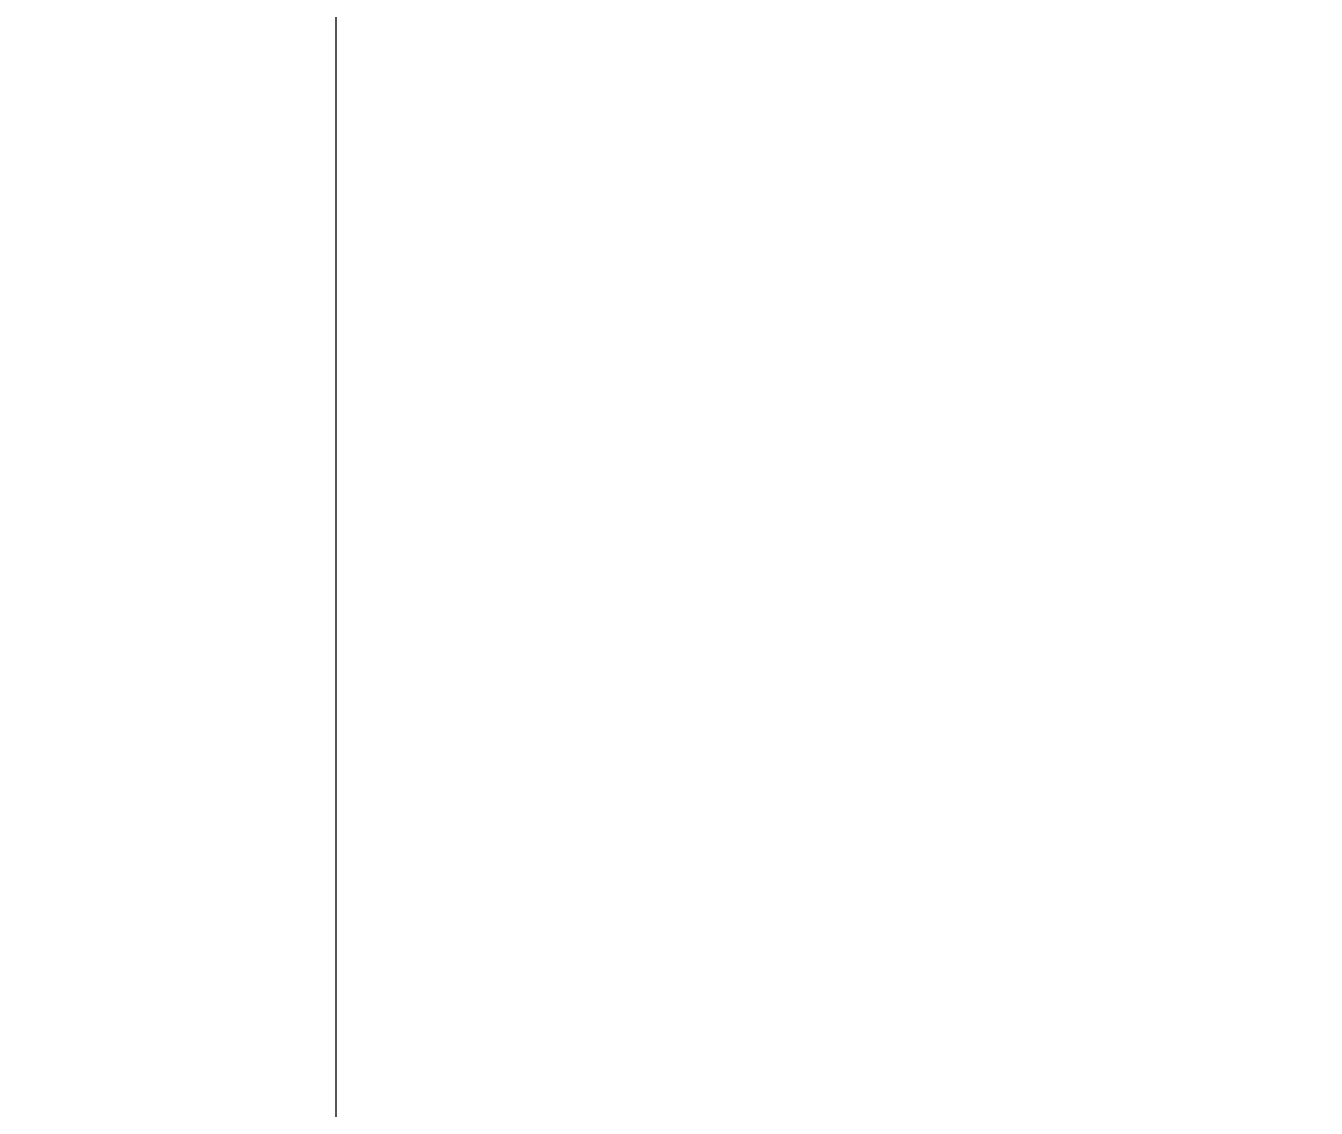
# Model space of a CAD drawing. Extents: x -12260 to 57327, y -29287 to 19916.
# Drawn here: x 22006.6718 to 22006.9931, y 7913.9358 to 7914.2051 of the extents above; entities that cross this region are included whole.
import ezdxf

# ---------------------------------------------------------------- set-up
doc = ezdxf.new("R2010")
doc.units = 0
doc.header["$LTSCALE"] = 0.25
doc.linetypes.add('DASHDOT', pattern=[25.4, 12.7, -6.35, 0, -6.35])
for name, color, linetype, lineweight in [('01-First Floor$0$LOADING', 253, 'Continuous', 5), ('E-DIM', 6, 'Continuous', 18), ('E-LITE-CLNG-CNDT', 6, 'DASHDOT', 35)]:
    doc.layers.add(name, color=color, linetype=linetype, lineweight=lineweight)
doc.styles.get("Standard").update_dxf_attribs({"font": 'romans.shx'})
doc.dimstyles.get("Standard").update_dxf_attribs({"dimtxt": 150, "dimasz": 150, "dimexe": 0.18, "dimexo": 0.0625, "dimgap": 0.09, "dimtad": 0, "dimtih": 1, "dimtoh": 1, "dimdec": 0, "dimlfac": 0.1, "dimzin": 0, "dimdsep": 46, "dimtxsty": 'Standard', "dimcen": 0.09, "dimclrd": 6, "dimadec": 0, "dimazin": 0, "dimtfac": 1, "dimtdec": 0, "dimtofl": 0, "dimtmove": 0, "dimatfit": 3, "dimfxl": 1, "dimtolj": 1, "dimtzin": 0, "dimarcsym": 0})

# ---------------------------------------------------------------- blocks, each defined once
blk = doc.blocks.new('01-First Floor$0$GF21018-P')
at = {"color": 0}
blk.add_line((0.24001105, 0.32259212), (0.24001105, 0.14000103), dxfattribs=at)
blk = doc.blocks.new('01-First Floor')
at = {"layer": '01-First Floor$0$LOADING', "extrusion": (2.24021e-05, -7.77426e-06, 1), "xscale": -1000, "yscale": 1000.000000000001, "zscale": 1000, "rotation": 0.001410765030716021}
blk.add_blockref('01-First Floor$0$GF21018-P', (22246.76734, 7620.17073, 0.39388), dxfattribs=at)
blk = doc.blocks.new('*D280')
at = {"layer": 'Defpoints', "color": 0}
for p in [(22515.58102, 8342.63479), (20115.58102, 7810.00659), (22515.58102, 7810.00659)]:
    blk.add_point(p, dxfattribs=at)
at = {"layer": 'E-DIM', "color": 0, "lineweight": -2, "transparency": 16777216}
for p, q in [((20115.58102, 7810.06909), (20115.58102, 8342.81479)), ((22515.58102, 7810.06909), (22515.58102, 8342.81479))]:
    blk.add_line(p, q, dxfattribs=at)
at = {"layer": 'E-DIM', "color": 6, "lineweight": -2, "transparency": 16777216}
for p, q in [((20265.58102, 8342.63479), (21122.63387, 8342.63479)), ((22365.58102, 8342.63479), (21508.52816, 8342.63479))]:
    blk.add_line(p, q, dxfattribs=at)
at = {"layer": 'E-DIM', "color": 6, "transparency": 16777216}
for points in [[(20265.58102, 8367.63479), (20265.58102, 8317.63479), (20115.58102, 8342.63479)], [(22365.58102, 8367.63479), (22365.58102, 8317.63479), (22515.58102, 8342.63479)]]:
    blk.add_solid(points, dxfattribs=at)
at = {"layer": 'E-DIM', "color": 7, "transparency": 16777216, "insert": (21315.58102, 8342.63479), "char_height": 150, "attachment_point": 5}
blk.add_mtext('\\A1;240', dxfattribs=at)
blk = doc.blocks.new('*D282')
at = {"layer": 'Defpoints', "color": 0}
for p in [(19776.74076, 8610), (23070.25378, 8610), (20115.58102, 7810.00659)]:
    blk.add_point(p, dxfattribs=at)
at = {"layer": 'E-DIM', "color": 0, "lineweight": -2, "transparency": 16777216}
for p, q in [((19776.80326, 8610), (23070.43378, 8610)), ((20115.64352, 7810.00659), (23070.43378, 7810.00659))]:
    blk.add_line(p, q, dxfattribs=at)
at = {"layer": 'E-DIM', "color": 6, "lineweight": -2, "transparency": 16777216}
for p, q in [((23070.25378, 8460), (23070.25378, 8285.09329)), ((23070.25378, 7960.00659), (23070.25378, 8134.91329))]:
    blk.add_line(p, q, dxfattribs=at)
at = {"layer": 'E-DIM', "color": 6, "transparency": 16777216}
for points in [[(23045.25378, 8460), (23095.25378, 8460), (23070.25378, 8610)], [(23045.25378, 7960.00659), (23095.25378, 7960.00659), (23070.25378, 7810.00659)]]:
    blk.add_solid(points, dxfattribs=at)
at = {"layer": 'E-DIM', "color": 7, "transparency": 16777216, "insert": (23070.25378, 8210.00329), "char_height": 150, "attachment_point": 5}
blk.add_mtext('\\A1;80', dxfattribs=at)

msp = doc.modelspace()

# ---------------------------------------------------------------- block references
at = {"layer": 'E-LITE-CLNG-CNDT'}
msp.add_blockref('01-First Floor', (0, 0), dxfattribs=at)

# ---------------------------------------------------------------- dimensions: what is measured, and where the dimension line sits
at = {"layer": 'E-DIM'}
dim = msp.add_linear_dim(base=(23070.25378, 8610), p1=(20115.58102, 7810.00659), p2=(19776.74076, 8610), angle=90, dimstyle='Standard', override={"dimclrt": 7}, dxfattribs=at)
dim.commit()
dim.dimension.update_dxf_attribs({"geometry": '*D282', "text_midpoint": (23070.25378, 8210.00329)})
dim = msp.add_linear_dim(base=(22515.58102, 8342.63479), p1=(20115.58102, 7810.00659), p2=(22515.58102, 7810.00659), dimstyle='Standard', override={"dimclrt": 7}, dxfattribs=at)
dim.commit()
dim.dimension.update_dxf_attribs({"geometry": '*D280', "text_midpoint": (21315.58102, 8342.63479)})

doc.saveas('drawing.dxf')
